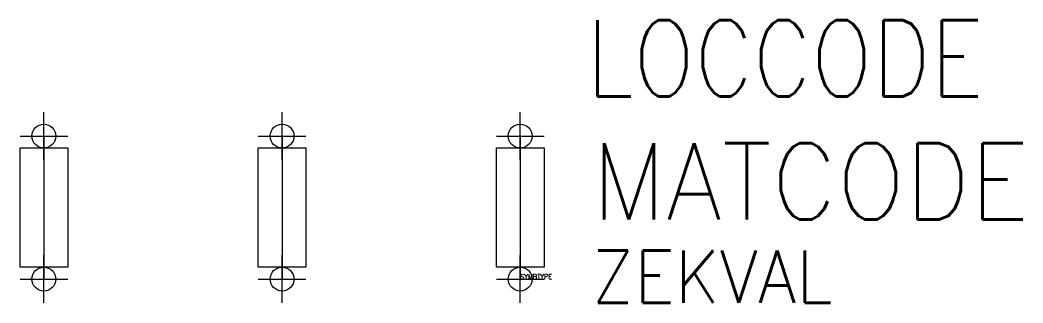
# Model space of a CAD drawing. Extents: x 24 to 66.1, y 41 to 52.9.
import ezdxf

# ---------------------------------------------------------------- set-up
doc = ezdxf.new("R2010")
doc.units = 0
doc.header["$LTSCALE"] = 6
doc.header["$MEASUREMENT"] = 0
doc.header["$PDMODE"] = 34
doc.linetypes.add('DASHED', pattern=[0.75, 0.5, -0.25])
doc.layers.get('0').update_dxf_attribs({"linetype": 'CONTINUOUS'})
for name, color, linetype in [('1', 7, 'CONTINUOUS'), ('11', 3, 'DASHED'), ('12', 2, 'DASHED'), ('C', 7, 'CONTINUOUS')]:
    doc.layers.add(name, color=color, linetype=linetype)
doc.styles.add('DINY', font='SIMPLEX', dxfattribs={"width": 0.95})
doc.styles.add('ROMANS', font='ROMANS', dxfattribs={"width": 0.85})
doc.styles.get("Standard").update_dxf_attribs({"font": 'simplex', "width": 0.85})

msp = doc.modelspace()

# ---------------------------------------------------------------- linework, layer by layer
at = {"layer": '1'}
for p, q in [((25, 48), (25, 42)), ((35, 48), (35, 42)), ((45, 48), (45, 42)), ((24, 47.5), (26, 47.5)), ((24, 42.5), (24, 47.5)), ((26, 47.5), (26, 42.5)), ((34, 42.5), (34, 47.5)), ((34, 47.5), (36, 47.5)), ((36, 47.5), (36, 42.5)), ((44, 42.5), (44, 47.5)), ((44, 47.5), (46, 47.5)), ((46, 47.5), (46, 42.5)), ((26, 42.5), (24, 42.5)), ((36, 42.5), (34, 42.5)), ((46, 42.5), (44, 42.5))]:
    msp.add_line(p, q, dxfattribs=at)
at = {"layer": 'C', "color": 1}
msp.add_point((25, 48), dxfattribs=at)
at = {"layer": 'C', "color": 3}
msp.add_point((35, 48), dxfattribs=at)
at = {"layer": 'C', "color": 5}
msp.add_point((45, 48), dxfattribs=at)
at = {"layer": 'C', "color": 2}
msp.add_point((25, 42), dxfattribs=at)
at = {"layer": 'C', "color": 4}
msp.add_point((35, 42), dxfattribs=at)
at = {"layer": 'C', "color": 6}
msp.add_point((45, 42), dxfattribs=at)

# ---------------------------------------------------------------- texts
at = {"flags": 1}
msp.add_attdef('SYMBTYPE', (45, 42), 'FL', height=0.2, dxfattribs=at)
at = {"layer": '1', "style": 'DINY', "width": 0.95}
msp.add_attdef('ZEKVAL', (48, 41), '', height=2.2, dxfattribs=at)
at = {"layer": '11', "style": 'ROMANS', "width": 0.85}
msp.add_attdef('LOCCODE', (47.778, 49.665), '', height=3.2, dxfattribs=at)
at = {"layer": '12', "style": 'DINY', "width": 0.95}
msp.add_attdef('MATCODE', (48, 44.5), '', height=3.2, dxfattribs=at)

doc.saveas('drawing.dxf')
